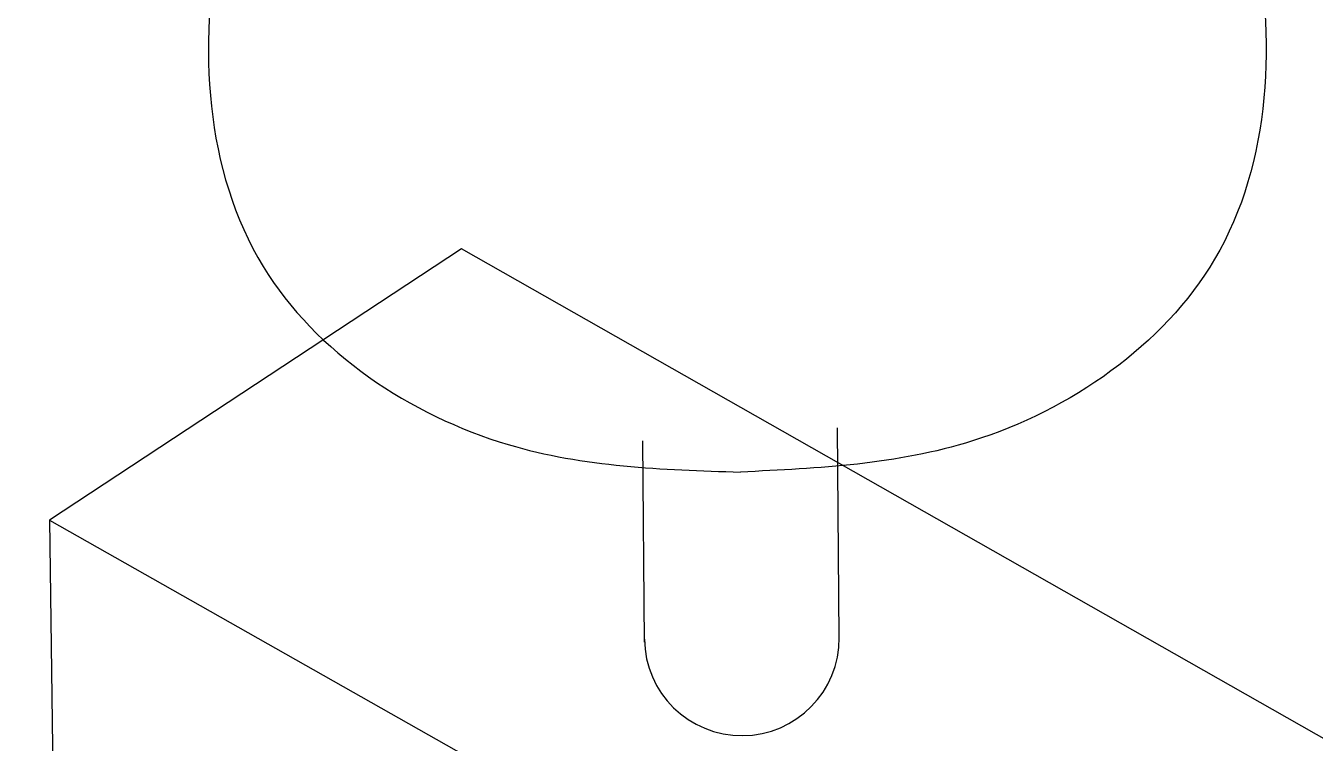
# Model space of a CAD drawing. Header units: metres. Extents: x 324293 to 653279, y 3585589 to 7191434.
# Drawn here: x 334413.219 to 334413.824, y 3600606.639 to 3600606.976 of the extents above; entities that cross this region are included whole.
import ezdxf

# ---------------------------------------------------------------- set-up
doc = ezdxf.new("R2010")
doc.units = ezdxf.units.M
for name, color, linetype in [('asfalt', 16, 'Continuous'), ('Tir bargh', 10, 'Continuous'), ('V-NODE', 1, 'Continuous')]:
    doc.layers.add(name, color=color, linetype=linetype)

# ---------------------------------------------------------------- blocks, each defined once
blk = doc.blocks.new('E')
at = {"layer": 'Tir bargh'}
for p, q in [((-0.89308, 5.13588), (-0.95514, 5.09567)), ((0.75028, 4.18476), (-0.89308, 5.13588)), ((-0.83694, 5.07714), (-0.83694, 5.1086)), ((-0.86612, 5.07669), (-0.86612, 5.10684)), ((-0.95514, 5.09567), (0.68664, 4.14871)), ((-0.95514, 5.09567), (-0.95467, 5.00492))]:
    blk.add_line(p, q, dxfattribs=at)
blk.add_arc((-0.85153, 5.07714), 0.01459, 180, 0, dxfattribs=at)
for points in [[(-0.87462, 5.25246, -0.28802), (-0.88809, 5.24478, -0.28802), (-0.91298, 5.22766, -0.28802), (-0.93305, 5.18308, -0.28802), (-0.93073, 5.13117, -0.28802), (-0.89013, 5.10358, -0.28802), (-0.86325, 5.10253, -0.28802), (-0.85153, 5.10207, -0.28802)], [(-0.82844, 5.25246, -0.28802), (-0.81497, 5.24478, -0.28802), (-0.79008, 5.22766, -0.28802), (-0.77001, 5.18308, -0.28802), (-0.77233, 5.13117, -0.28802), (-0.81293, 5.10358, -0.28802), (-0.83981, 5.10253, -0.28802), (-0.85153, 5.10207, -0.28802)]]:
    blk.add_open_spline(points, degree=3, knots=[0.28987, 0.28987, 0.28987, 0.28987, 0.908816, 1.521914, 2.211913, 2.829368, 3.306397, 3.306397, 3.306397, 3.306397], dxfattribs=at)
at = {"layer": 'Tir bargh', "invisible_edges": 15}
for points in [[(-0.9265, 5.17379, -0.26367), (-0.92684, 5.1626, -0.26355), (-0.93028, 5.1626, -0.27975), (-0.92992, 5.17379, -0.27979)], [(-0.92992, 5.17379, -0.27979), (-0.93028, 5.1626, -0.27975), (-0.93028, 5.1626, -0.2963), (-0.92992, 5.17379, -0.29626)], [(-0.92992, 5.17379, -0.29626), (-0.93028, 5.1626, -0.2963), (-0.92684, 5.1626, -0.31249), (-0.9265, 5.17379, -0.31238)], [(-0.91979, 5.17379, -0.24861), (-0.92011, 5.1626, -0.24843), (-0.92684, 5.1626, -0.26355), (-0.9265, 5.17379, -0.26367)], [(-0.9265, 5.17379, -0.31238), (-0.92684, 5.1626, -0.31249), (-0.92011, 5.1626, -0.32762), (-0.91979, 5.17379, -0.32744)], [(-0.91011, 5.17379, -0.23528), (-0.91038, 5.1626, -0.23504), (-0.92011, 5.1626, -0.24843), (-0.91979, 5.17379, -0.24861)], [(-0.91979, 5.17379, -0.32744), (-0.92011, 5.1626, -0.32762), (-0.91038, 5.1626, -0.34101), (-0.91011, 5.17379, -0.34077)], [(-0.89786, 5.17379, -0.22426), (-0.89807, 5.1626, -0.22396), (-0.91038, 5.1626, -0.23504), (-0.91011, 5.17379, -0.23528)], [(-0.91011, 5.17379, -0.34077), (-0.91038, 5.1626, -0.34101), (-0.89807, 5.1626, -0.35209), (-0.89786, 5.17379, -0.35179)], [(-0.88359, 5.17379, -0.21602), (-0.88374, 5.1626, -0.21569), (-0.89807, 5.1626, -0.22396), (-0.89786, 5.17379, -0.22426)], [(-0.89786, 5.17379, -0.35179), (-0.89807, 5.1626, -0.35209), (-0.88374, 5.1626, -0.36036), (-0.88359, 5.17379, -0.36003)], [(-0.86792, 5.17379, -0.21092), (-0.86799, 5.1626, -0.21057), (-0.88374, 5.1626, -0.21569), (-0.88359, 5.17379, -0.21602)], [(-0.88359, 5.17379, -0.36003), (-0.88374, 5.1626, -0.36036), (-0.86799, 5.1626, -0.36548), (-0.86792, 5.17379, -0.36512)], [(-0.85153, 5.17379, -0.2092), (-0.85153, 5.1626, -0.20884), (-0.86799, 5.1626, -0.21057), (-0.86792, 5.17379, -0.21092)], [(-0.86792, 5.17379, -0.36512), (-0.86799, 5.1626, -0.36548), (-0.85153, 5.1626, -0.36721), (-0.85153, 5.17379, -0.36685)], [(-0.85153, 5.17379, -0.36685), (-0.85153, 5.1626, -0.36721), (-0.83507, 5.1626, -0.36548), (-0.83514, 5.17379, -0.36512)], [(-0.83514, 5.17379, -0.21092), (-0.83507, 5.1626, -0.21057), (-0.85153, 5.1626, -0.20884), (-0.85153, 5.17379, -0.2092)], [(-0.83514, 5.17379, -0.36512), (-0.83507, 5.1626, -0.36548), (-0.81932, 5.1626, -0.36036), (-0.81947, 5.17379, -0.36003)], [(-0.81947, 5.17379, -0.21602), (-0.81932, 5.1626, -0.21569), (-0.83507, 5.1626, -0.21057), (-0.83514, 5.17379, -0.21092)], [(-0.81947, 5.17379, -0.36003), (-0.81932, 5.1626, -0.36036), (-0.80499, 5.1626, -0.35209), (-0.8052, 5.17379, -0.35179)], [(-0.8052, 5.17379, -0.22426), (-0.80499, 5.1626, -0.22396), (-0.81932, 5.1626, -0.21569), (-0.81947, 5.17379, -0.21602)], [(-0.8052, 5.17379, -0.35179), (-0.80499, 5.1626, -0.35209), (-0.79268, 5.1626, -0.34101), (-0.79295, 5.17379, -0.34077)], [(-0.79295, 5.17379, -0.23528), (-0.79268, 5.1626, -0.23504), (-0.80499, 5.1626, -0.22396), (-0.8052, 5.17379, -0.22426)], [(-0.79295, 5.17379, -0.34077), (-0.79268, 5.1626, -0.34101), (-0.78295, 5.1626, -0.32762), (-0.78327, 5.17379, -0.32744)], [(-0.78327, 5.17379, -0.24861), (-0.78295, 5.1626, -0.24843), (-0.79268, 5.1626, -0.23504), (-0.79295, 5.17379, -0.23528)], [(-0.78327, 5.17379, -0.32744), (-0.78295, 5.1626, -0.32762), (-0.77622, 5.1626, -0.31249), (-0.77657, 5.17379, -0.31238)], [(-0.77657, 5.17379, -0.26367), (-0.77622, 5.1626, -0.26355), (-0.78295, 5.1626, -0.24843), (-0.78327, 5.17379, -0.24861)], [(-0.77657, 5.17379, -0.31238), (-0.77622, 5.1626, -0.31249), (-0.77278, 5.1626, -0.2963), (-0.77314, 5.17379, -0.29626)], [(-0.77314, 5.17379, -0.27979), (-0.77278, 5.1626, -0.27975), (-0.77622, 5.1626, -0.26355), (-0.77657, 5.17379, -0.26367)], [(-0.77314, 5.17379, -0.29626), (-0.77278, 5.1626, -0.2963), (-0.77278, 5.1626, -0.27975), (-0.77314, 5.17379, -0.27979)], [(-0.92684, 5.1626, -0.26355), (-0.92569, 5.15147, -0.26393), (-0.92908, 5.15147, -0.27987), (-0.93028, 5.1626, -0.27975)], [(-0.93028, 5.1626, -0.27975), (-0.92908, 5.15147, -0.27987), (-0.92908, 5.15147, -0.29617), (-0.93028, 5.1626, -0.2963)], [(-0.93028, 5.1626, -0.2963), (-0.92908, 5.15147, -0.29617), (-0.92569, 5.15147, -0.31212), (-0.92684, 5.1626, -0.31249)], [(-0.92011, 5.1626, -0.24843), (-0.91906, 5.15147, -0.24904), (-0.92569, 5.15147, -0.26393), (-0.92684, 5.1626, -0.26355)], [(-0.92684, 5.1626, -0.31249), (-0.92569, 5.15147, -0.31212), (-0.91906, 5.15147, -0.32701), (-0.92011, 5.1626, -0.32762)], [(-0.91038, 5.1626, -0.23504), (-0.90948, 5.15147, -0.23585), (-0.91906, 5.15147, -0.24904), (-0.92011, 5.1626, -0.24843)], [(-0.92011, 5.1626, -0.32762), (-0.91906, 5.15147, -0.32701), (-0.90948, 5.15147, -0.3402), (-0.91038, 5.1626, -0.34101)], [(-0.89807, 5.1626, -0.22396), (-0.89736, 5.15147, -0.22494), (-0.90948, 5.15147, -0.23585), (-0.91038, 5.1626, -0.23504)], [(-0.91038, 5.1626, -0.34101), (-0.90948, 5.15147, -0.3402), (-0.89736, 5.15147, -0.35111), (-0.89807, 5.1626, -0.35209)], [(-0.88374, 5.1626, -0.21569), (-0.88324, 5.15147, -0.21679), (-0.89736, 5.15147, -0.22494), (-0.89807, 5.1626, -0.22396)], [(-0.89807, 5.1626, -0.35209), (-0.89736, 5.15147, -0.35111), (-0.88324, 5.15147, -0.35926), (-0.88374, 5.1626, -0.36036)], [(-0.86799, 5.1626, -0.21057), (-0.86774, 5.15147, -0.21176), (-0.88324, 5.15147, -0.21679), (-0.88374, 5.1626, -0.21569)], [(-0.88374, 5.1626, -0.36036), (-0.88324, 5.15147, -0.35926), (-0.86774, 5.15147, -0.36429), (-0.86799, 5.1626, -0.36548)], [(-0.85153, 5.1626, -0.20884), (-0.85153, 5.15147, -0.21005), (-0.86774, 5.15147, -0.21176), (-0.86799, 5.1626, -0.21057)], [(-0.86799, 5.1626, -0.36548), (-0.86774, 5.15147, -0.36429), (-0.85153, 5.15147, -0.366), (-0.85153, 5.1626, -0.36721)], [(-0.85153, 5.1626, -0.36721), (-0.85153, 5.15147, -0.366), (-0.83532, 5.15147, -0.36429), (-0.83507, 5.1626, -0.36548)], [(-0.83507, 5.1626, -0.21057), (-0.83532, 5.15147, -0.21176), (-0.85153, 5.15147, -0.21005), (-0.85153, 5.1626, -0.20884)], [(-0.83507, 5.1626, -0.36548), (-0.83532, 5.15147, -0.36429), (-0.81982, 5.15147, -0.35926), (-0.81932, 5.1626, -0.36036)], [(-0.81932, 5.1626, -0.21569), (-0.81982, 5.15147, -0.21679), (-0.83532, 5.15147, -0.21176), (-0.83507, 5.1626, -0.21057)], [(-0.81932, 5.1626, -0.36036), (-0.81982, 5.15147, -0.35926), (-0.8057, 5.15147, -0.35111), (-0.80499, 5.1626, -0.35209)], [(-0.80499, 5.1626, -0.22396), (-0.8057, 5.15147, -0.22494), (-0.81982, 5.15147, -0.21679), (-0.81932, 5.1626, -0.21569)], [(-0.80499, 5.1626, -0.35209), (-0.8057, 5.15147, -0.35111), (-0.79359, 5.15147, -0.3402), (-0.79268, 5.1626, -0.34101)], [(-0.79268, 5.1626, -0.23504), (-0.79359, 5.15147, -0.23585), (-0.8057, 5.15147, -0.22494), (-0.80499, 5.1626, -0.22396)], [(-0.79268, 5.1626, -0.34101), (-0.79359, 5.15147, -0.3402), (-0.784, 5.15147, -0.32701), (-0.78295, 5.1626, -0.32762)], [(-0.78295, 5.1626, -0.24843), (-0.784, 5.15147, -0.24904), (-0.79359, 5.15147, -0.23585), (-0.79268, 5.1626, -0.23504)], [(-0.78295, 5.1626, -0.32762), (-0.784, 5.15147, -0.32701), (-0.77737, 5.15147, -0.31212), (-0.77622, 5.1626, -0.31249)], [(-0.77622, 5.1626, -0.26355), (-0.77737, 5.15147, -0.26393), (-0.784, 5.15147, -0.24904), (-0.78295, 5.1626, -0.24843)], [(-0.77622, 5.1626, -0.31249), (-0.77737, 5.15147, -0.31212), (-0.77398, 5.15147, -0.29617), (-0.77278, 5.1626, -0.2963)], [(-0.77278, 5.1626, -0.27975), (-0.77398, 5.15147, -0.27987), (-0.77737, 5.15147, -0.26393), (-0.77622, 5.1626, -0.26355)], [(-0.77278, 5.1626, -0.2963), (-0.77398, 5.15147, -0.29617), (-0.77398, 5.15147, -0.27987), (-0.77278, 5.1626, -0.27975)], [(-0.92569, 5.15147, -0.26393), (-0.92274, 5.14072, -0.26489), (-0.92599, 5.14072, -0.2802), (-0.92908, 5.15147, -0.27987)], [(-0.92908, 5.15147, -0.27987), (-0.92599, 5.14072, -0.2802), (-0.92599, 5.14072, -0.29585), (-0.92908, 5.15147, -0.29617)], [(-0.92908, 5.15147, -0.29617), (-0.92599, 5.14072, -0.29585), (-0.92274, 5.14072, -0.31116), (-0.92569, 5.15147, -0.31212)], [(-0.91906, 5.15147, -0.24904), (-0.91637, 5.14072, -0.25059), (-0.92274, 5.14072, -0.26489), (-0.92569, 5.15147, -0.26393)], [(-0.92569, 5.15147, -0.31212), (-0.92274, 5.14072, -0.31116), (-0.91637, 5.14072, -0.32546), (-0.91906, 5.15147, -0.32701)], [(-0.90948, 5.15147, -0.23585), (-0.90717, 5.14072, -0.23793), (-0.91637, 5.14072, -0.25059), (-0.91906, 5.15147, -0.24904)], [(-0.91906, 5.15147, -0.32701), (-0.91637, 5.14072, -0.32546), (-0.90717, 5.14072, -0.33812), (-0.90948, 5.15147, -0.3402)], [(-0.89736, 5.15147, -0.22494), (-0.89554, 5.14072, -0.22745), (-0.90717, 5.14072, -0.23793), (-0.90948, 5.15147, -0.23585)], [(-0.90948, 5.15147, -0.3402), (-0.90717, 5.14072, -0.33812), (-0.89554, 5.14072, -0.3486), (-0.89736, 5.15147, -0.35111)], [(-0.88324, 5.15147, -0.21679), (-0.88198, 5.14072, -0.21963), (-0.89554, 5.14072, -0.22745), (-0.89736, 5.15147, -0.22494)], [(-0.89736, 5.15147, -0.35111), (-0.89554, 5.14072, -0.3486), (-0.88198, 5.14072, -0.35642), (-0.88324, 5.15147, -0.35926)], [(-0.86774, 5.15147, -0.21176), (-0.8671, 5.14072, -0.21479), (-0.88198, 5.14072, -0.21963), (-0.88324, 5.15147, -0.21679)], [(-0.88324, 5.15147, -0.35926), (-0.88198, 5.14072, -0.35642), (-0.8671, 5.14072, -0.36126), (-0.86774, 5.15147, -0.36429)], [(-0.85153, 5.15147, -0.21005), (-0.85153, 5.14072, -0.21315), (-0.8671, 5.14072, -0.21479), (-0.86774, 5.15147, -0.21176)], [(-0.86774, 5.15147, -0.36429), (-0.8671, 5.14072, -0.36126), (-0.85153, 5.14072, -0.3629), (-0.85153, 5.15147, -0.366)], [(-0.85153, 5.15147, -0.366), (-0.85153, 5.14072, -0.3629), (-0.83596, 5.14072, -0.36126), (-0.83532, 5.15147, -0.36429)], [(-0.83532, 5.15147, -0.21176), (-0.83596, 5.14072, -0.21479), (-0.85153, 5.14072, -0.21315), (-0.85153, 5.15147, -0.21005)], [(-0.83532, 5.15147, -0.36429), (-0.83596, 5.14072, -0.36126), (-0.82108, 5.14072, -0.35642), (-0.81982, 5.15147, -0.35926)], [(-0.81982, 5.15147, -0.21679), (-0.82108, 5.14072, -0.21963), (-0.83596, 5.14072, -0.21479), (-0.83532, 5.15147, -0.21176)], [(-0.81982, 5.15147, -0.35926), (-0.82108, 5.14072, -0.35642), (-0.80752, 5.14072, -0.3486), (-0.8057, 5.15147, -0.35111)], [(-0.8057, 5.15147, -0.22494), (-0.80752, 5.14072, -0.22745), (-0.82108, 5.14072, -0.21963), (-0.81982, 5.15147, -0.21679)], [(-0.8057, 5.15147, -0.35111), (-0.80752, 5.14072, -0.3486), (-0.79589, 5.14072, -0.33812), (-0.79359, 5.15147, -0.3402)], [(-0.79359, 5.15147, -0.23585), (-0.79589, 5.14072, -0.23793), (-0.80752, 5.14072, -0.22745), (-0.8057, 5.15147, -0.22494)], [(-0.79359, 5.15147, -0.3402), (-0.79589, 5.14072, -0.33812), (-0.78669, 5.14072, -0.32546), (-0.784, 5.15147, -0.32701)], [(-0.784, 5.15147, -0.24904), (-0.78669, 5.14072, -0.25059), (-0.79589, 5.14072, -0.23793), (-0.79359, 5.15147, -0.23585)], [(-0.784, 5.15147, -0.32701), (-0.78669, 5.14072, -0.32546), (-0.78032, 5.14072, -0.31116), (-0.77737, 5.15147, -0.31212)], [(-0.77737, 5.15147, -0.26393), (-0.78032, 5.14072, -0.26489), (-0.78669, 5.14072, -0.25059), (-0.784, 5.15147, -0.24904)], [(-0.77737, 5.15147, -0.31212), (-0.78032, 5.14072, -0.31116), (-0.77707, 5.14072, -0.29585), (-0.77398, 5.15147, -0.29617)], [(-0.77398, 5.15147, -0.27987), (-0.77707, 5.14072, -0.2802), (-0.78032, 5.14072, -0.26489), (-0.77737, 5.15147, -0.26393)], [(-0.77398, 5.15147, -0.29617), (-0.77707, 5.14072, -0.29585), (-0.77707, 5.14072, -0.2802), (-0.77398, 5.15147, -0.27987)], [(-0.92274, 5.14072, -0.26489), (-0.91773, 5.13085, -0.26651), (-0.92076, 5.13085, -0.28075), (-0.92599, 5.14072, -0.2802)], [(-0.92599, 5.14072, -0.2802), (-0.92076, 5.13085, -0.28075), (-0.92076, 5.13085, -0.2953), (-0.92599, 5.14072, -0.29585)], [(-0.92599, 5.14072, -0.29585), (-0.92076, 5.13085, -0.2953), (-0.91773, 5.13085, -0.30953), (-0.92274, 5.14072, -0.31116)], [(-0.91637, 5.14072, -0.25059), (-0.91181, 5.13085, -0.25322), (-0.91773, 5.13085, -0.26651), (-0.92274, 5.14072, -0.26489)], [(-0.92274, 5.14072, -0.31116), (-0.91773, 5.13085, -0.30953), (-0.91181, 5.13085, -0.32283), (-0.91637, 5.14072, -0.32546)], [(-0.90717, 5.14072, -0.23793), (-0.90326, 5.13085, -0.24145), (-0.91181, 5.13085, -0.25322), (-0.91637, 5.14072, -0.25059)], [(-0.91637, 5.14072, -0.32546), (-0.91181, 5.13085, -0.32283), (-0.90326, 5.13085, -0.3346), (-0.90717, 5.14072, -0.33812)], [(-0.89554, 5.14072, -0.22745), (-0.89244, 5.13085, -0.23171), (-0.90326, 5.13085, -0.24145), (-0.90717, 5.14072, -0.23793)], [(-0.90717, 5.14072, -0.33812), (-0.90326, 5.13085, -0.3346), (-0.89244, 5.13085, -0.34434), (-0.89554, 5.14072, -0.3486)], [(-0.88198, 5.14072, -0.21963), (-0.87984, 5.13085, -0.22443), (-0.89244, 5.13085, -0.23171), (-0.89554, 5.14072, -0.22745)], [(-0.89554, 5.14072, -0.3486), (-0.89244, 5.13085, -0.34434), (-0.87984, 5.13085, -0.35161), (-0.88198, 5.14072, -0.35642)], [(-0.8671, 5.14072, -0.21479), (-0.866, 5.13085, -0.21994), (-0.87984, 5.13085, -0.22443), (-0.88198, 5.14072, -0.21963)], [(-0.88198, 5.14072, -0.35642), (-0.87984, 5.13085, -0.35161), (-0.866, 5.13085, -0.35611), (-0.8671, 5.14072, -0.36126)], [(-0.85153, 5.14072, -0.21315), (-0.85153, 5.13085, -0.21842), (-0.866, 5.13085, -0.21994), (-0.8671, 5.14072, -0.21479)], [(-0.8671, 5.14072, -0.36126), (-0.866, 5.13085, -0.35611), (-0.85153, 5.13085, -0.35763), (-0.85153, 5.14072, -0.3629)], [(-0.85153, 5.14072, -0.3629), (-0.85153, 5.13085, -0.35763), (-0.83706, 5.13085, -0.35611), (-0.83596, 5.14072, -0.36126)], [(-0.83596, 5.14072, -0.21479), (-0.83706, 5.13085, -0.21994), (-0.85153, 5.13085, -0.21842), (-0.85153, 5.14072, -0.21315)], [(-0.83596, 5.14072, -0.36126), (-0.83706, 5.13085, -0.35611), (-0.82322, 5.13085, -0.35161), (-0.82108, 5.14072, -0.35642)], [(-0.82108, 5.14072, -0.21963), (-0.82322, 5.13085, -0.22443), (-0.83706, 5.13085, -0.21994), (-0.83596, 5.14072, -0.21479)], [(-0.82108, 5.14072, -0.35642), (-0.82322, 5.13085, -0.35161), (-0.81062, 5.13085, -0.34434), (-0.80752, 5.14072, -0.3486)], [(-0.80752, 5.14072, -0.22745), (-0.81062, 5.13085, -0.23171), (-0.82322, 5.13085, -0.22443), (-0.82108, 5.14072, -0.21963)], [(-0.80752, 5.14072, -0.3486), (-0.81062, 5.13085, -0.34434), (-0.7998, 5.13085, -0.3346), (-0.79589, 5.14072, -0.33812)], [(-0.79589, 5.14072, -0.23793), (-0.7998, 5.13085, -0.24145), (-0.81062, 5.13085, -0.23171), (-0.80752, 5.14072, -0.22745)], [(-0.79589, 5.14072, -0.33812), (-0.7998, 5.13085, -0.3346), (-0.79125, 5.13085, -0.32283), (-0.78669, 5.14072, -0.32546)], [(-0.78669, 5.14072, -0.25059), (-0.79125, 5.13085, -0.25322), (-0.7998, 5.13085, -0.24145), (-0.79589, 5.14072, -0.23793)], [(-0.78669, 5.14072, -0.32546), (-0.79125, 5.13085, -0.32283), (-0.78533, 5.13085, -0.30953), (-0.78032, 5.14072, -0.31116)], [(-0.78032, 5.14072, -0.26489), (-0.78533, 5.13085, -0.26651), (-0.79125, 5.13085, -0.25322), (-0.78669, 5.14072, -0.25059)], [(-0.78032, 5.14072, -0.31116), (-0.78533, 5.13085, -0.30953), (-0.7823, 5.13085, -0.2953), (-0.77707, 5.14072, -0.29585)], [(-0.77707, 5.14072, -0.2802), (-0.7823, 5.13085, -0.28075), (-0.78533, 5.13085, -0.26651), (-0.78032, 5.14072, -0.26489)], [(-0.77707, 5.14072, -0.29585), (-0.7823, 5.13085, -0.2953), (-0.7823, 5.13085, -0.28075), (-0.77707, 5.14072, -0.2802)], [(-0.91773, 5.13085, -0.26651), (-0.91081, 5.12236, -0.26877), (-0.91351, 5.12236, -0.28151), (-0.92076, 5.13085, -0.28075)], [(-0.92076, 5.13085, -0.28075), (-0.91351, 5.12236, -0.28151), (-0.91351, 5.12236, -0.29454), (-0.92076, 5.13085, -0.2953)], [(-0.92076, 5.13085, -0.2953), (-0.91351, 5.12236, -0.29454), (-0.91081, 5.12236, -0.30728), (-0.91773, 5.13085, -0.30953)], [(-0.91181, 5.13085, -0.25322), (-0.90551, 5.12236, -0.25686), (-0.91081, 5.12236, -0.26877), (-0.91773, 5.13085, -0.26651)], [(-0.91773, 5.13085, -0.30953), (-0.91081, 5.12236, -0.30728), (-0.90551, 5.12236, -0.31919), (-0.91181, 5.13085, -0.32283)], [(-0.90326, 5.13085, -0.24145), (-0.89785, 5.12236, -0.24632), (-0.90551, 5.12236, -0.25686), (-0.91181, 5.13085, -0.25322)], [(-0.91181, 5.13085, -0.32283), (-0.90551, 5.12236, -0.31919), (-0.89785, 5.12236, -0.32973), (-0.90326, 5.13085, -0.3346)], [(-0.89244, 5.13085, -0.23171), (-0.88816, 5.12236, -0.2376), (-0.89785, 5.12236, -0.24632), (-0.90326, 5.13085, -0.24145)], [(-0.90326, 5.13085, -0.3346), (-0.89785, 5.12236, -0.32973), (-0.88816, 5.12236, -0.33845), (-0.89244, 5.13085, -0.34434)], [(-0.87984, 5.13085, -0.22443), (-0.87688, 5.12236, -0.23109), (-0.88816, 5.12236, -0.2376), (-0.89244, 5.13085, -0.23171)], [(-0.89244, 5.13085, -0.34434), (-0.88816, 5.12236, -0.33845), (-0.87688, 5.12236, -0.34496), (-0.87984, 5.13085, -0.35161)], [(-0.866, 5.13085, -0.21994), (-0.86449, 5.12236, -0.22706), (-0.87688, 5.12236, -0.23109), (-0.87984, 5.13085, -0.22443)], [(-0.87984, 5.13085, -0.35161), (-0.87688, 5.12236, -0.34496), (-0.86449, 5.12236, -0.34899), (-0.866, 5.13085, -0.35611)], [(-0.85153, 5.13085, -0.21842), (-0.85153, 5.12236, -0.2257), (-0.86449, 5.12236, -0.22706), (-0.866, 5.13085, -0.21994)], [(-0.866, 5.13085, -0.35611), (-0.86449, 5.12236, -0.34899), (-0.85153, 5.12236, -0.35035), (-0.85153, 5.13085, -0.35763)], [(-0.85153, 5.13085, -0.35763), (-0.85153, 5.12236, -0.35035), (-0.83857, 5.12236, -0.34899), (-0.83706, 5.13085, -0.35611)], [(-0.83706, 5.13085, -0.21994), (-0.83857, 5.12236, -0.22706), (-0.85153, 5.12236, -0.2257), (-0.85153, 5.13085, -0.21842)], [(-0.83706, 5.13085, -0.35611), (-0.83857, 5.12236, -0.34899), (-0.82618, 5.12236, -0.34496), (-0.82322, 5.13085, -0.35161)], [(-0.82322, 5.13085, -0.22443), (-0.82618, 5.12236, -0.23109), (-0.83857, 5.12236, -0.22706), (-0.83706, 5.13085, -0.21994)], [(-0.82322, 5.13085, -0.35161), (-0.82618, 5.12236, -0.34496), (-0.8149, 5.12236, -0.33845), (-0.81062, 5.13085, -0.34434)], [(-0.81062, 5.13085, -0.23171), (-0.8149, 5.12236, -0.2376), (-0.82618, 5.12236, -0.23109), (-0.82322, 5.13085, -0.22443)], [(-0.81062, 5.13085, -0.34434), (-0.8149, 5.12236, -0.33845), (-0.80521, 5.12236, -0.32973), (-0.7998, 5.13085, -0.3346)], [(-0.7998, 5.13085, -0.24145), (-0.80521, 5.12236, -0.24632), (-0.8149, 5.12236, -0.2376), (-0.81062, 5.13085, -0.23171)], [(-0.7998, 5.13085, -0.3346), (-0.80521, 5.12236, -0.32973), (-0.79755, 5.12236, -0.31919), (-0.79125, 5.13085, -0.32283)], [(-0.79125, 5.13085, -0.25322), (-0.79755, 5.12236, -0.25686), (-0.80521, 5.12236, -0.24632), (-0.7998, 5.13085, -0.24145)], [(-0.79125, 5.13085, -0.32283), (-0.79755, 5.12236, -0.31919), (-0.79226, 5.12236, -0.30728), (-0.78533, 5.13085, -0.30953)], [(-0.78533, 5.13085, -0.26651), (-0.79226, 5.12236, -0.26877), (-0.79755, 5.12236, -0.25686), (-0.79125, 5.13085, -0.25322)], [(-0.78533, 5.13085, -0.30953), (-0.79226, 5.12236, -0.30728), (-0.78955, 5.12236, -0.29454), (-0.7823, 5.13085, -0.2953)], [(-0.7823, 5.13085, -0.28075), (-0.78955, 5.12236, -0.28151), (-0.79226, 5.12236, -0.26877), (-0.78533, 5.13085, -0.26651)], [(-0.7823, 5.13085, -0.2953), (-0.78955, 5.12236, -0.29454), (-0.78955, 5.12236, -0.28151), (-0.7823, 5.13085, -0.28075)], [(-0.91081, 5.12236, -0.26877), (-0.90249, 5.11537, -0.27147), (-0.90482, 5.11537, -0.28242), (-0.91351, 5.12236, -0.28151)], [(-0.91351, 5.12236, -0.28151), (-0.90482, 5.11537, -0.28242), (-0.90482, 5.11537, -0.29363), (-0.91351, 5.12236, -0.29454)], [(-0.91351, 5.12236, -0.29454), (-0.90482, 5.11537, -0.29363), (-0.90249, 5.11537, -0.30458), (-0.91081, 5.12236, -0.30728)], [(-0.90551, 5.12236, -0.25686), (-0.89793, 5.11537, -0.26123), (-0.90249, 5.11537, -0.27147), (-0.91081, 5.12236, -0.26877)], [(-0.91081, 5.12236, -0.30728), (-0.90249, 5.11537, -0.30458), (-0.89793, 5.11537, -0.31481), (-0.90551, 5.12236, -0.31919)], [(-0.89785, 5.12236, -0.24632), (-0.89135, 5.11537, -0.25217), (-0.89793, 5.11537, -0.26123), (-0.90551, 5.12236, -0.25686)], [(-0.90551, 5.12236, -0.31919), (-0.89793, 5.11537, -0.31481), (-0.89135, 5.11537, -0.32388), (-0.89785, 5.12236, -0.32973)], [(-0.88816, 5.12236, -0.2376), (-0.88302, 5.11537, -0.24468), (-0.89135, 5.11537, -0.25217), (-0.89785, 5.12236, -0.24632)], [(-0.89785, 5.12236, -0.32973), (-0.89135, 5.11537, -0.32388), (-0.88302, 5.11537, -0.33137), (-0.88816, 5.12236, -0.33845)], [(-0.87688, 5.12236, -0.23109), (-0.87332, 5.11537, -0.23908), (-0.88302, 5.11537, -0.24468), (-0.88816, 5.12236, -0.2376)], [(-0.88816, 5.12236, -0.33845), (-0.88302, 5.11537, -0.33137), (-0.87332, 5.11537, -0.33697), (-0.87688, 5.12236, -0.34496)], [(-0.86449, 5.12236, -0.22706), (-0.86267, 5.11537, -0.23562), (-0.87332, 5.11537, -0.23908), (-0.87688, 5.12236, -0.23109)], [(-0.87688, 5.12236, -0.34496), (-0.87332, 5.11537, -0.33697), (-0.86267, 5.11537, -0.34043), (-0.86449, 5.12236, -0.34899)], [(-0.85153, 5.12236, -0.2257), (-0.85153, 5.11537, -0.23445), (-0.86267, 5.11537, -0.23562), (-0.86449, 5.12236, -0.22706)], [(-0.86449, 5.12236, -0.34899), (-0.86267, 5.11537, -0.34043), (-0.85153, 5.11537, -0.3416), (-0.85153, 5.12236, -0.35035)], [(-0.85153, 5.12236, -0.35035), (-0.85153, 5.11537, -0.3416), (-0.84039, 5.11537, -0.34043), (-0.83857, 5.12236, -0.34899)], [(-0.83857, 5.12236, -0.22706), (-0.84039, 5.11537, -0.23562), (-0.85153, 5.11537, -0.23445), (-0.85153, 5.12236, -0.2257)], [(-0.83857, 5.12236, -0.34899), (-0.84039, 5.11537, -0.34043), (-0.82974, 5.11537, -0.33697), (-0.82618, 5.12236, -0.34496)], [(-0.82618, 5.12236, -0.23109), (-0.82974, 5.11537, -0.23908), (-0.84039, 5.11537, -0.23562), (-0.83857, 5.12236, -0.22706)], [(-0.82618, 5.12236, -0.34496), (-0.82974, 5.11537, -0.33697), (-0.82004, 5.11537, -0.33137), (-0.8149, 5.12236, -0.33845)], [(-0.8149, 5.12236, -0.2376), (-0.82004, 5.11537, -0.24468), (-0.82974, 5.11537, -0.23908), (-0.82618, 5.12236, -0.23109)], [(-0.8149, 5.12236, -0.33845), (-0.82004, 5.11537, -0.33137), (-0.81171, 5.11537, -0.32388), (-0.80521, 5.12236, -0.32973)], [(-0.80521, 5.12236, -0.24632), (-0.81171, 5.11537, -0.25217), (-0.82004, 5.11537, -0.24468), (-0.8149, 5.12236, -0.2376)], [(-0.80521, 5.12236, -0.32973), (-0.81171, 5.11537, -0.32388), (-0.80513, 5.11537, -0.31481), (-0.79755, 5.12236, -0.31919)], [(-0.79755, 5.12236, -0.25686), (-0.80513, 5.11537, -0.26123), (-0.81171, 5.11537, -0.25217), (-0.80521, 5.12236, -0.24632)], [(-0.79755, 5.12236, -0.31919), (-0.80513, 5.11537, -0.31481), (-0.80057, 5.11537, -0.30458), (-0.79226, 5.12236, -0.30728)], [(-0.79226, 5.12236, -0.26877), (-0.80057, 5.11537, -0.27147), (-0.80513, 5.11537, -0.26123), (-0.79755, 5.12236, -0.25686)], [(-0.79226, 5.12236, -0.30728), (-0.80057, 5.11537, -0.30458), (-0.79824, 5.11537, -0.29363), (-0.78955, 5.12236, -0.29454)], [(-0.78955, 5.12236, -0.28151), (-0.79824, 5.11537, -0.28242), (-0.80057, 5.11537, -0.27147), (-0.79226, 5.12236, -0.26877)], [(-0.78955, 5.12236, -0.29454), (-0.79824, 5.11537, -0.29363), (-0.79824, 5.11537, -0.28242), (-0.78955, 5.12236, -0.28151)], [(-0.90249, 5.11537, -0.27147), (-0.89319, 5.10991, -0.27449), (-0.8951, 5.10991, -0.28345), (-0.90482, 5.11537, -0.28242)], [(-0.90482, 5.11537, -0.28242), (-0.8951, 5.10991, -0.28345), (-0.8951, 5.10991, -0.2926), (-0.90482, 5.11537, -0.29363)], [(-0.90482, 5.11537, -0.29363), (-0.8951, 5.10991, -0.2926), (-0.89319, 5.10991, -0.30156), (-0.90249, 5.11537, -0.30458)], [(-0.89793, 5.11537, -0.26123), (-0.88947, 5.10991, -0.26612), (-0.89319, 5.10991, -0.27449), (-0.90249, 5.11537, -0.27147)], [(-0.90249, 5.11537, -0.30458), (-0.89319, 5.10991, -0.30156), (-0.88947, 5.10991, -0.30993), (-0.89793, 5.11537, -0.31481)], [(-0.89135, 5.11537, -0.25217), (-0.88408, 5.10991, -0.25871), (-0.88947, 5.10991, -0.26612), (-0.89793, 5.11537, -0.26123)], [(-0.89793, 5.11537, -0.31481), (-0.88947, 5.10991, -0.30993), (-0.88408, 5.10991, -0.31734), (-0.89135, 5.11537, -0.32388)], [(-0.88302, 5.11537, -0.24468), (-0.87728, 5.10991, -0.25259), (-0.88408, 5.10991, -0.25871), (-0.89135, 5.11537, -0.25217)], [(-0.89135, 5.11537, -0.32388), (-0.88408, 5.10991, -0.31734), (-0.87728, 5.10991, -0.32346), (-0.88302, 5.11537, -0.33137)], [(-0.87332, 5.11537, -0.23908), (-0.86935, 5.10991, -0.24801), (-0.87728, 5.10991, -0.25259), (-0.88302, 5.11537, -0.24468)], [(-0.88302, 5.11537, -0.33137), (-0.87728, 5.10991, -0.32346), (-0.86935, 5.10991, -0.32804), (-0.87332, 5.11537, -0.33697)], [(-0.86267, 5.11537, -0.23562), (-0.86064, 5.10991, -0.24518), (-0.86935, 5.10991, -0.24801), (-0.87332, 5.11537, -0.23908)], [(-0.87332, 5.11537, -0.33697), (-0.86935, 5.10991, -0.32804), (-0.86064, 5.10991, -0.33087), (-0.86267, 5.11537, -0.34043)], [(-0.85153, 5.11537, -0.23445), (-0.85153, 5.10991, -0.24422), (-0.86064, 5.10991, -0.24518), (-0.86267, 5.11537, -0.23562)], [(-0.86267, 5.11537, -0.34043), (-0.86064, 5.10991, -0.33087), (-0.85153, 5.10991, -0.33183), (-0.85153, 5.11537, -0.3416)], [(-0.85153, 5.11537, -0.3416), (-0.85153, 5.10991, -0.33183), (-0.84242, 5.10991, -0.33087), (-0.84039, 5.11537, -0.34043)], [(-0.84039, 5.11537, -0.23562), (-0.84242, 5.10991, -0.24518), (-0.85153, 5.10991, -0.24422), (-0.85153, 5.11537, -0.23445)], [(-0.84039, 5.11537, -0.34043), (-0.84242, 5.10991, -0.33087), (-0.83371, 5.10991, -0.32804), (-0.82974, 5.11537, -0.33697)], [(-0.82974, 5.11537, -0.23908), (-0.83371, 5.10991, -0.24801), (-0.84242, 5.10991, -0.24518), (-0.84039, 5.11537, -0.23562)], [(-0.82974, 5.11537, -0.33697), (-0.83371, 5.10991, -0.32804), (-0.82578, 5.10991, -0.32346), (-0.82004, 5.11537, -0.33137)], [(-0.82004, 5.11537, -0.24468), (-0.82578, 5.10991, -0.25259), (-0.83371, 5.10991, -0.24801), (-0.82974, 5.11537, -0.23908)], [(-0.82004, 5.11537, -0.33137), (-0.82578, 5.10991, -0.32346), (-0.81898, 5.10991, -0.31734), (-0.81171, 5.11537, -0.32388)], [(-0.81171, 5.11537, -0.25217), (-0.81898, 5.10991, -0.25871), (-0.82578, 5.10991, -0.25259), (-0.82004, 5.11537, -0.24468)], [(-0.81171, 5.11537, -0.32388), (-0.81898, 5.10991, -0.31734), (-0.81359, 5.10991, -0.30993), (-0.80513, 5.11537, -0.31481)], [(-0.80513, 5.11537, -0.26123), (-0.81359, 5.10991, -0.26612), (-0.81898, 5.10991, -0.25871), (-0.81171, 5.11537, -0.25217)], [(-0.80513, 5.11537, -0.31481), (-0.81359, 5.10991, -0.30993), (-0.80987, 5.10991, -0.30156), (-0.80057, 5.11537, -0.30458)], [(-0.80057, 5.11537, -0.27147), (-0.80987, 5.10991, -0.27449), (-0.81359, 5.10991, -0.26612), (-0.80513, 5.11537, -0.26123)], [(-0.80057, 5.11537, -0.30458), (-0.80987, 5.10991, -0.30156), (-0.80796, 5.10991, -0.2926), (-0.79824, 5.11537, -0.29363)], [(-0.79824, 5.11537, -0.28242), (-0.80796, 5.10991, -0.28345), (-0.80987, 5.10991, -0.27449), (-0.80057, 5.11537, -0.27147)], [(-0.79824, 5.11537, -0.29363), (-0.80796, 5.10991, -0.2926), (-0.80796, 5.10991, -0.28345), (-0.79824, 5.11537, -0.28242)], [(-0.89319, 5.10991, -0.27449), (-0.8832, 5.10603, -0.27773), (-0.88465, 5.10603, -0.28454), (-0.8951, 5.10991, -0.28345)], [(-0.8951, 5.10991, -0.28345), (-0.88465, 5.10603, -0.28454), (-0.88465, 5.10603, -0.29151), (-0.8951, 5.10991, -0.2926)], [(-0.8951, 5.10991, -0.2926), (-0.88465, 5.10603, -0.29151), (-0.8832, 5.10603, -0.29832), (-0.89319, 5.10991, -0.30156)], [(-0.88947, 5.10991, -0.26612), (-0.88037, 5.10603, -0.27137), (-0.8832, 5.10603, -0.27773), (-0.89319, 5.10991, -0.27449)], [(-0.89319, 5.10991, -0.30156), (-0.8832, 5.10603, -0.29832), (-0.88037, 5.10603, -0.30468), (-0.88947, 5.10991, -0.30993)], [(-0.88408, 5.10991, -0.25871), (-0.87628, 5.10603, -0.26574), (-0.88037, 5.10603, -0.27137), (-0.88947, 5.10991, -0.26612)], [(-0.88947, 5.10991, -0.30993), (-0.88037, 5.10603, -0.30468), (-0.87628, 5.10603, -0.31031), (-0.88408, 5.10991, -0.31734)], [(-0.87728, 5.10991, -0.25259), (-0.87111, 5.10603, -0.26108), (-0.87628, 5.10603, -0.26574), (-0.88408, 5.10991, -0.25871)], [(-0.88408, 5.10991, -0.31734), (-0.87628, 5.10603, -0.31031), (-0.87111, 5.10603, -0.31497), (-0.87728, 5.10991, -0.32346)], [(-0.86935, 5.10991, -0.24801), (-0.86508, 5.10603, -0.2576), (-0.87111, 5.10603, -0.26108), (-0.87728, 5.10991, -0.25259)], [(-0.87728, 5.10991, -0.32346), (-0.87111, 5.10603, -0.31497), (-0.86508, 5.10603, -0.31845), (-0.86935, 5.10991, -0.32804)], [(-0.86064, 5.10991, -0.24518), (-0.85845, 5.10603, -0.25545), (-0.86508, 5.10603, -0.2576), (-0.86935, 5.10991, -0.24801)], [(-0.86935, 5.10991, -0.32804), (-0.86508, 5.10603, -0.31845), (-0.85845, 5.10603, -0.3206), (-0.86064, 5.10991, -0.33087)], [(-0.85153, 5.10991, -0.24422), (-0.85153, 5.10603, -0.25472), (-0.85845, 5.10603, -0.25545), (-0.86064, 5.10991, -0.24518)], [(-0.86064, 5.10991, -0.33087), (-0.85845, 5.10603, -0.3206), (-0.85153, 5.10603, -0.32133), (-0.85153, 5.10991, -0.33183)], [(-0.85153, 5.10991, -0.33183), (-0.85153, 5.10603, -0.32133), (-0.84461, 5.10603, -0.3206), (-0.84242, 5.10991, -0.33087)], [(-0.84242, 5.10991, -0.24518), (-0.84461, 5.10603, -0.25545), (-0.85153, 5.10603, -0.25472), (-0.85153, 5.10991, -0.24422)], [(-0.84242, 5.10991, -0.33087), (-0.84461, 5.10603, -0.3206), (-0.83798, 5.10603, -0.31845), (-0.83371, 5.10991, -0.32804)], [(-0.83371, 5.10991, -0.24801), (-0.83798, 5.10603, -0.2576), (-0.84461, 5.10603, -0.25545), (-0.84242, 5.10991, -0.24518)], [(-0.83371, 5.10991, -0.32804), (-0.83798, 5.10603, -0.31845), (-0.83195, 5.10603, -0.31497), (-0.82578, 5.10991, -0.32346)], [(-0.82578, 5.10991, -0.25259), (-0.83195, 5.10603, -0.26108), (-0.83798, 5.10603, -0.2576), (-0.83371, 5.10991, -0.24801)], [(-0.82578, 5.10991, -0.32346), (-0.83195, 5.10603, -0.31497), (-0.82678, 5.10603, -0.31031), (-0.81898, 5.10991, -0.31734)], [(-0.81898, 5.10991, -0.25871), (-0.82678, 5.10603, -0.26574), (-0.83195, 5.10603, -0.26108), (-0.82578, 5.10991, -0.25259)], [(-0.81898, 5.10991, -0.31734), (-0.82678, 5.10603, -0.31031), (-0.82269, 5.10603, -0.30468), (-0.81359, 5.10991, -0.30993)], [(-0.81359, 5.10991, -0.26612), (-0.82269, 5.10603, -0.27137), (-0.82678, 5.10603, -0.26574), (-0.81898, 5.10991, -0.25871)], [(-0.81359, 5.10991, -0.30993), (-0.82269, 5.10603, -0.30468), (-0.81986, 5.10603, -0.29832), (-0.80987, 5.10991, -0.30156)], [(-0.80987, 5.10991, -0.27449), (-0.81986, 5.10603, -0.27773), (-0.82269, 5.10603, -0.27137), (-0.81359, 5.10991, -0.26612)], [(-0.80987, 5.10991, -0.30156), (-0.81986, 5.10603, -0.29832), (-0.81841, 5.10603, -0.29151), (-0.80796, 5.10991, -0.2926)], [(-0.80796, 5.10991, -0.28345), (-0.81841, 5.10603, -0.28454), (-0.81986, 5.10603, -0.27773), (-0.80987, 5.10991, -0.27449)], [(-0.80796, 5.10991, -0.2926), (-0.81841, 5.10603, -0.29151), (-0.81841, 5.10603, -0.28454), (-0.80796, 5.10991, -0.28345)], [(-0.8832, 5.10603, -0.27773), (-0.87278, 5.10374, -0.28112), (-0.87375, 5.10374, -0.28569), (-0.88465, 5.10603, -0.28454)], [(-0.88465, 5.10603, -0.28454), (-0.87375, 5.10374, -0.28569), (-0.87375, 5.10374, -0.29036), (-0.88465, 5.10603, -0.29151)], [(-0.88465, 5.10603, -0.29151), (-0.87375, 5.10374, -0.29036), (-0.87278, 5.10374, -0.29493), (-0.8832, 5.10603, -0.29832)], [(-0.88037, 5.10603, -0.27137), (-0.87088, 5.10374, -0.27685), (-0.87278, 5.10374, -0.28112), (-0.8832, 5.10603, -0.27773)], [(-0.8832, 5.10603, -0.29832), (-0.87278, 5.10374, -0.29493), (-0.87088, 5.10374, -0.2992), (-0.88037, 5.10603, -0.30468)], [(-0.87628, 5.10603, -0.26574), (-0.86813, 5.10374, -0.27308), (-0.87088, 5.10374, -0.27685), (-0.88037, 5.10603, -0.27137)], [(-0.88037, 5.10603, -0.30468), (-0.87088, 5.10374, -0.2992), (-0.86813, 5.10374, -0.30297), (-0.87628, 5.10603, -0.31031)], [(-0.87111, 5.10603, -0.26108), (-0.86466, 5.10374, -0.26995), (-0.86813, 5.10374, -0.27308), (-0.87628, 5.10603, -0.26574)], [(-0.87628, 5.10603, -0.31031), (-0.86813, 5.10374, -0.30297), (-0.86466, 5.10374, -0.3061), (-0.87111, 5.10603, -0.31497)], [(-0.86508, 5.10603, -0.2576), (-0.86062, 5.10374, -0.26761), (-0.86466, 5.10374, -0.26995), (-0.87111, 5.10603, -0.26108)], [(-0.87111, 5.10603, -0.31497), (-0.86466, 5.10374, -0.3061), (-0.86062, 5.10374, -0.30843), (-0.86508, 5.10603, -0.31845)], [(-0.85845, 5.10603, -0.25545), (-0.85618, 5.10374, -0.26617), (-0.86062, 5.10374, -0.26761), (-0.86508, 5.10603, -0.2576)], [(-0.86508, 5.10603, -0.31845), (-0.86062, 5.10374, -0.30843), (-0.85618, 5.10374, -0.30988), (-0.85845, 5.10603, -0.3206)], [(-0.85153, 5.10603, -0.25472), (-0.85153, 5.10374, -0.26568), (-0.85618, 5.10374, -0.26617), (-0.85845, 5.10603, -0.25545)], [(-0.85845, 5.10603, -0.3206), (-0.85618, 5.10374, -0.30988), (-0.85153, 5.10374, -0.31037), (-0.85153, 5.10603, -0.32133)], [(-0.85153, 5.10603, -0.32133), (-0.85153, 5.10374, -0.31037), (-0.84689, 5.10374, -0.30988), (-0.84461, 5.10603, -0.3206)], [(-0.84461, 5.10603, -0.25545), (-0.84689, 5.10374, -0.26617), (-0.85153, 5.10374, -0.26568), (-0.85153, 5.10603, -0.25472)], [(-0.84461, 5.10603, -0.3206), (-0.84689, 5.10374, -0.30988), (-0.84244, 5.10374, -0.30843), (-0.83798, 5.10603, -0.31845)], [(-0.83798, 5.10603, -0.2576), (-0.84244, 5.10374, -0.26761), (-0.84689, 5.10374, -0.26617), (-0.84461, 5.10603, -0.25545)], [(-0.83798, 5.10603, -0.31845), (-0.84244, 5.10374, -0.30843), (-0.8384, 5.10374, -0.3061), (-0.83195, 5.10603, -0.31497)], [(-0.83195, 5.10603, -0.26108), (-0.8384, 5.10374, -0.26995), (-0.84244, 5.10374, -0.26761), (-0.83798, 5.10603, -0.2576)], [(-0.83195, 5.10603, -0.31497), (-0.8384, 5.10374, -0.3061), (-0.83493, 5.10374, -0.30297), (-0.82678, 5.10603, -0.31031)], [(-0.82678, 5.10603, -0.26574), (-0.83493, 5.10374, -0.27308), (-0.8384, 5.10374, -0.26995), (-0.83195, 5.10603, -0.26108)], [(-0.82678, 5.10603, -0.31031), (-0.83493, 5.10374, -0.30297), (-0.83218, 5.10374, -0.2992), (-0.82269, 5.10603, -0.30468)], [(-0.82269, 5.10603, -0.27137), (-0.83218, 5.10374, -0.27685), (-0.83493, 5.10374, -0.27308), (-0.82678, 5.10603, -0.26574)], [(-0.82269, 5.10603, -0.30468), (-0.83218, 5.10374, -0.2992), (-0.83028, 5.10374, -0.29493), (-0.81986, 5.10603, -0.29832)], [(-0.81986, 5.10603, -0.27773), (-0.83028, 5.10374, -0.28112), (-0.83218, 5.10374, -0.27685), (-0.82269, 5.10603, -0.27137)], [(-0.81986, 5.10603, -0.29832), (-0.83028, 5.10374, -0.29493), (-0.82931, 5.10374, -0.29036), (-0.81841, 5.10603, -0.29151)], [(-0.81841, 5.10603, -0.28454), (-0.82931, 5.10374, -0.28569), (-0.83028, 5.10374, -0.28112), (-0.81986, 5.10603, -0.27773)], [(-0.81841, 5.10603, -0.29151), (-0.82931, 5.10374, -0.29036), (-0.82931, 5.10374, -0.28569), (-0.81841, 5.10603, -0.28454)], [(-0.87278, 5.10374, -0.28112), (-0.86218, 5.10261, -0.28457), (-0.86266, 5.10261, -0.28685), (-0.87375, 5.10374, -0.28569)], [(-0.87375, 5.10374, -0.28569), (-0.86266, 5.10261, -0.28685), (-0.86266, 5.10261, -0.28919), (-0.87375, 5.10374, -0.29036)], [(-0.87375, 5.10374, -0.29036), (-0.86266, 5.10261, -0.28919), (-0.86218, 5.10261, -0.29148), (-0.87278, 5.10374, -0.29493)], [(-0.87088, 5.10374, -0.27685), (-0.86122, 5.10261, -0.28243), (-0.86218, 5.10261, -0.28457), (-0.87278, 5.10374, -0.28112)], [(-0.87278, 5.10374, -0.29493), (-0.86218, 5.10261, -0.29148), (-0.86122, 5.10261, -0.29362), (-0.87088, 5.10374, -0.2992)], [(-0.86813, 5.10374, -0.27308), (-0.85985, 5.10261, -0.28053), (-0.86122, 5.10261, -0.28243), (-0.87088, 5.10374, -0.27685)], [(-0.87088, 5.10374, -0.2992), (-0.86122, 5.10261, -0.29362), (-0.85985, 5.10261, -0.29551), (-0.86813, 5.10374, -0.30297)], [(-0.86466, 5.10374, -0.26995), (-0.85811, 5.10261, -0.27897), (-0.85985, 5.10261, -0.28053), (-0.86813, 5.10374, -0.27308)], [(-0.86813, 5.10374, -0.30297), (-0.85985, 5.10261, -0.29551), (-0.85811, 5.10261, -0.29708), (-0.86466, 5.10374, -0.3061)], [(-0.86062, 5.10374, -0.26761), (-0.85608, 5.10261, -0.2778), (-0.85811, 5.10261, -0.27897), (-0.86466, 5.10374, -0.26995)], [(-0.86466, 5.10374, -0.3061), (-0.85811, 5.10261, -0.29708), (-0.85608, 5.10261, -0.29825), (-0.86062, 5.10374, -0.30843)], [(-0.86218, 5.10261, -0.28457), (-0.85153, 5.10207, -0.28802), (-0.85153, 5.10207, -0.28802), (-0.86266, 5.10261, -0.28685)], [(-0.86266, 5.10261, -0.28685), (-0.85153, 5.10207, -0.28802), (-0.85153, 5.10207, -0.28802), (-0.86266, 5.10261, -0.28919)], [(-0.86266, 5.10261, -0.28919), (-0.85153, 5.10207, -0.28802), (-0.85153, 5.10207, -0.28802), (-0.86218, 5.10261, -0.29148)], [(-0.86122, 5.10261, -0.28243), (-0.85153, 5.10207, -0.28802), (-0.85153, 5.10207, -0.28802), (-0.86218, 5.10261, -0.28457)], [(-0.86218, 5.10261, -0.29148), (-0.85153, 5.10207, -0.28802), (-0.85153, 5.10207, -0.28802), (-0.86122, 5.10261, -0.29362)], [(-0.85985, 5.10261, -0.28053), (-0.85153, 5.10207, -0.28802), (-0.85153, 5.10207, -0.28802), (-0.86122, 5.10261, -0.28243)], [(-0.86122, 5.10261, -0.29362), (-0.85153, 5.10207, -0.28802), (-0.85153, 5.10207, -0.28802), (-0.85985, 5.10261, -0.29551)], [(-0.85618, 5.10374, -0.26617), (-0.85386, 5.10261, -0.27708), (-0.85608, 5.10261, -0.2778), (-0.86062, 5.10374, -0.26761)], [(-0.86062, 5.10374, -0.30843), (-0.85608, 5.10261, -0.29825), (-0.85386, 5.10261, -0.29897), (-0.85618, 5.10374, -0.30988)], [(-0.85811, 5.10261, -0.27897), (-0.85153, 5.10207, -0.28802), (-0.85153, 5.10207, -0.28802), (-0.85985, 5.10261, -0.28053)], [(-0.85985, 5.10261, -0.29551), (-0.85153, 5.10207, -0.28802), (-0.85153, 5.10207, -0.28802), (-0.85811, 5.10261, -0.29708)], [(-0.85608, 5.10261, -0.2778), (-0.85153, 5.10207, -0.28802), (-0.85153, 5.10207, -0.28802), (-0.85811, 5.10261, -0.27897)], [(-0.85811, 5.10261, -0.29708), (-0.85153, 5.10207, -0.28802), (-0.85153, 5.10207, -0.28802), (-0.85608, 5.10261, -0.29825)], [(-0.85153, 5.10374, -0.26568), (-0.85153, 5.10261, -0.27683), (-0.85386, 5.10261, -0.27708), (-0.85618, 5.10374, -0.26617)], [(-0.85618, 5.10374, -0.30988), (-0.85386, 5.10261, -0.29897), (-0.85153, 5.10261, -0.29922), (-0.85153, 5.10374, -0.31037)], [(-0.85386, 5.10261, -0.27708), (-0.85153, 5.10207, -0.28802), (-0.85153, 5.10207, -0.28802), (-0.85608, 5.10261, -0.2778)], [(-0.85608, 5.10261, -0.29825), (-0.85153, 5.10207, -0.28802), (-0.85153, 5.10207, -0.28802), (-0.85386, 5.10261, -0.29897)], [(-0.85153, 5.10261, -0.27683), (-0.85153, 5.10207, -0.28802), (-0.85153, 5.10207, -0.28802), (-0.85386, 5.10261, -0.27708)], [(-0.85386, 5.10261, -0.29897), (-0.85153, 5.10207, -0.28802), (-0.85153, 5.10207, -0.28802), (-0.85153, 5.10261, -0.29922)], [(-0.85153, 5.10374, -0.31037), (-0.85153, 5.10261, -0.29922), (-0.8492, 5.10261, -0.29897), (-0.84689, 5.10374, -0.30988)], [(-0.84689, 5.10374, -0.26617), (-0.8492, 5.10261, -0.27708), (-0.85153, 5.10261, -0.27683), (-0.85153, 5.10374, -0.26568)], [(-0.85153, 5.10261, -0.29922), (-0.85153, 5.10207, -0.28802), (-0.85153, 5.10207, -0.28802), (-0.8492, 5.10261, -0.29897)], [(-0.8492, 5.10261, -0.29897), (-0.85153, 5.10207, -0.28802), (-0.85153, 5.10207, -0.28802), (-0.84698, 5.10261, -0.29825)], [(-0.84698, 5.10261, -0.29825), (-0.85153, 5.10207, -0.28802), (-0.85153, 5.10207, -0.28802), (-0.84495, 5.10261, -0.29708)], [(-0.84495, 5.10261, -0.29708), (-0.85153, 5.10207, -0.28802), (-0.85153, 5.10207, -0.28802), (-0.84321, 5.10261, -0.29551)], [(-0.84321, 5.10261, -0.29551), (-0.85153, 5.10207, -0.28802), (-0.85153, 5.10207, -0.28802), (-0.84184, 5.10261, -0.29362)], [(-0.84184, 5.10261, -0.29362), (-0.85153, 5.10207, -0.28802), (-0.85153, 5.10207, -0.28802), (-0.84088, 5.10261, -0.29148)], [(-0.84088, 5.10261, -0.29148), (-0.85153, 5.10207, -0.28802), (-0.85153, 5.10207, -0.28802), (-0.8404, 5.10261, -0.28919)], [(-0.8404, 5.10261, -0.28919), (-0.85153, 5.10207, -0.28802), (-0.85153, 5.10207, -0.28802), (-0.8404, 5.10261, -0.28685)], [(-0.8404, 5.10261, -0.28685), (-0.85153, 5.10207, -0.28802), (-0.85153, 5.10207, -0.28802), (-0.84088, 5.10261, -0.28457)], [(-0.84088, 5.10261, -0.28457), (-0.85153, 5.10207, -0.28802), (-0.85153, 5.10207, -0.28802), (-0.84184, 5.10261, -0.28243)], [(-0.84184, 5.10261, -0.28243), (-0.85153, 5.10207, -0.28802), (-0.85153, 5.10207, -0.28802), (-0.84321, 5.10261, -0.28053)], [(-0.84321, 5.10261, -0.28053), (-0.85153, 5.10207, -0.28802), (-0.85153, 5.10207, -0.28802), (-0.84495, 5.10261, -0.27897)], [(-0.84495, 5.10261, -0.27897), (-0.85153, 5.10207, -0.28802), (-0.85153, 5.10207, -0.28802), (-0.84698, 5.10261, -0.2778)], [(-0.84698, 5.10261, -0.2778), (-0.85153, 5.10207, -0.28802), (-0.85153, 5.10207, -0.28802), (-0.8492, 5.10261, -0.27708)], [(-0.8492, 5.10261, -0.27708), (-0.85153, 5.10207, -0.28802), (-0.85153, 5.10207, -0.28802), (-0.85153, 5.10261, -0.27683)], [(-0.84689, 5.10374, -0.30988), (-0.8492, 5.10261, -0.29897), (-0.84698, 5.10261, -0.29825), (-0.84244, 5.10374, -0.30843)], [(-0.84244, 5.10374, -0.26761), (-0.84698, 5.10261, -0.2778), (-0.8492, 5.10261, -0.27708), (-0.84689, 5.10374, -0.26617)], [(-0.84244, 5.10374, -0.30843), (-0.84698, 5.10261, -0.29825), (-0.84495, 5.10261, -0.29708), (-0.8384, 5.10374, -0.3061)], [(-0.8384, 5.10374, -0.26995), (-0.84495, 5.10261, -0.27897), (-0.84698, 5.10261, -0.2778), (-0.84244, 5.10374, -0.26761)], [(-0.8384, 5.10374, -0.3061), (-0.84495, 5.10261, -0.29708), (-0.84321, 5.10261, -0.29551), (-0.83493, 5.10374, -0.30297)], [(-0.83493, 5.10374, -0.27308), (-0.84321, 5.10261, -0.28053), (-0.84495, 5.10261, -0.27897), (-0.8384, 5.10374, -0.26995)], [(-0.83493, 5.10374, -0.30297), (-0.84321, 5.10261, -0.29551), (-0.84184, 5.10261, -0.29362), (-0.83218, 5.10374, -0.2992)], [(-0.83218, 5.10374, -0.27685), (-0.84184, 5.10261, -0.28243), (-0.84321, 5.10261, -0.28053), (-0.83493, 5.10374, -0.27308)], [(-0.83218, 5.10374, -0.2992), (-0.84184, 5.10261, -0.29362), (-0.84088, 5.10261, -0.29148), (-0.83028, 5.10374, -0.29493)], [(-0.83028, 5.10374, -0.28112), (-0.84088, 5.10261, -0.28457), (-0.84184, 5.10261, -0.28243), (-0.83218, 5.10374, -0.27685)], [(-0.83028, 5.10374, -0.29493), (-0.84088, 5.10261, -0.29148), (-0.8404, 5.10261, -0.28919), (-0.82931, 5.10374, -0.29036)], [(-0.82931, 5.10374, -0.28569), (-0.8404, 5.10261, -0.28685), (-0.84088, 5.10261, -0.28457), (-0.83028, 5.10374, -0.28112)], [(-0.82931, 5.10374, -0.29036), (-0.8404, 5.10261, -0.28919), (-0.8404, 5.10261, -0.28685), (-0.82931, 5.10374, -0.28569)]]:
    blk.add_3dface(points, dxfattribs=at)
blk = doc.blocks.new('*U85', base_point=(334414.463, 3600593.708))
at = {"layer": 'V-NODE', "lineweight": -2, "xscale": 3.131461794368422, "yscale": 3.131461794368422, "zscale": 3.131461794368422}
blk.add_blockref('E', (334414.463, 3600593.708), dxfattribs=at)

msp = doc.modelspace()

# ---------------------------------------------------------------- linework, layer by layer
at = {"layer": 'asfalt'}
msp.add_arc((334422.25224, 3600605.18707, 1314.31423), 15.22418, 136.88635, 238.186835, dxfattribs=at)

# ---------------------------------------------------------------- block references
at = {"layer": 'V-NODE', "color": 3, "rotation": 0.4498703063302869}
msp.add_blockref('*U85', (334416.34612, 3600590.81086, 1313.25213), dxfattribs=at)

doc.saveas('drawing.dxf')
